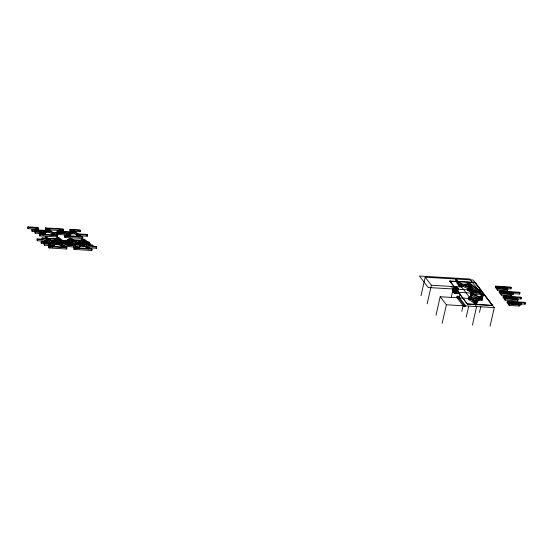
<?xml version="1.0" encoding="UTF-8"?>
<svg xmlns="http://www.w3.org/2000/svg" width="553" height="553" viewBox="0 0 553 553"><rect width="100%" height="100%" fill="white"/><g stroke="black" fill="none" stroke-linecap="round" stroke-linejoin="round"><path stroke-width="0.83" d="M456.619 290.422L455.354 290.29L454.995 292.102L456.377 292.634L456.294 291.797M454.995 292.102C456.909 291.777 456.46 294.092 456.55 290.705M455.513 290.297L455.022 292.06M455.72 290.954L455.465 292.343L455.05 291.908M470.257 287.885L459.246 282.369L458.409 282.604L458.133 283.841L470.617 290.097L471.453 289.855M470.617 290.097L470.886 288.86L458.409 282.604M503.23 296.069L502.954 297.3L503.396 297.873L503.672 296.643L503.23 296.069L520.912 297.148L521.355 297.721L521.078 298.959L514.345 298.544M27.933 226.861L27.65 228.099L28.092 228.672L38.026 229.26L38.309 228.023L37.867 227.449L27.933 226.861L28.369 227.435L38.309 228.023M28.092 228.672L28.369 227.435M35.351 229.806L31.991 229.606L31.715 230.843L32.15 231.417L37.189 231.714M32.15 231.417L32.433 230.179L31.991 229.606M35.039 231.341L34.756 232.578L35.198 233.152L45.139 233.732L45.415 232.502L44.973 231.928L35.039 231.341L35.482 231.914L45.415 232.502M35.198 233.152L35.482 231.914M42.968 239.249L37.175 238.91L36.892 240.147L37.334 240.721L47.275 241.302L47.551 240.071L47.109 239.497M37.334 240.721L37.618 239.484L37.175 238.91M39.657 234.119L39.381 235.35L39.816 235.924L57.443 236.967L57.726 235.73L57.284 235.156L39.657 234.119L40.099 234.693L57.726 235.73M39.816 235.924L40.099 234.693M48.132 229.654L47.848 230.891L43.314 234.88L40.943 234.527L41.226 233.297L43.597 233.643L48.132 229.654L46.874 229.239L43.639 232.087M42.063 234.458L42.339 233.228M44.593 241.848L41.24 241.654L40.957 242.891L41.399 243.465L44.752 243.659M42.076 237.949L41.8 239.179L42.242 239.753L42.519 238.523L42.076 237.949L45.436 238.143M43.314 234.88L43.597 233.643M41.399 243.465L41.675 242.228L41.24 241.654M45.491 227.898L45.208 229.129L45.65 229.702L63.277 230.746L63.56 229.509L63.118 228.935L45.491 227.898L45.934 228.472L63.56 229.509M45.65 229.702L45.934 228.472M46.597 230.47L46.874 229.239M58.217 237.997L53.682 241.986L52.431 241.564L46.542 236.961L45.429 237.03L45.146 238.267L51.035 242.871L53.406 243.223L57.941 239.235L58.217 237.997L56.966 237.576L52.431 241.564L52.148 242.802M50.911 243.776L44.281 243.389L44.005 244.626L44.44 245.2L54.381 245.781L54.664 244.55L54.222 243.97M44.44 245.2L44.724 243.963L44.281 243.389M48.623 247.398L48.899 246.161L66.526 247.198L66.968 247.779L66.692 249.009L49.065 247.972L48.623 247.398L50.302 247.495M49.742 242.456L49.466 243.693L49.901 244.267L50.185 243.03L49.742 242.456L67.369 243.493L67.812 244.067L67.528 245.304L67.093 244.73M49.065 247.972L49.341 246.742L48.899 246.161M52.597 232.371L52.321 233.608L52.756 234.182L70.383 235.219L70.666 233.988L70.224 233.414L52.597 232.371L53.04 232.951L70.666 233.988M52.756 234.182L53.04 232.951M50.192 246.576L50.468 245.338L52.839 245.691L52.563 246.928L50.192 246.576L48.229 245.041M51.035 242.871L51.311 241.633L45.429 237.03M57.111 234.479L55.812 235.619L53.441 235.267L53.724 234.03L56.095 234.382L60.63 230.394L60.346 231.624L58.404 233.338M51.305 246.507L51.588 245.269M54.56 235.198L54.837 233.96M53.406 243.223L53.682 241.986M55.812 235.619L56.095 234.382M56.952 232.329L57.229 231.092L60.588 231.285M56.8 242.712L57.083 241.474L58.196 241.405L60.816 243.451M70.715 238.73L66.18 242.719L64.922 242.304L59.04 237.7L57.927 237.769L57.643 239L63.526 243.603L65.897 243.956L70.431 239.967L70.715 238.73L69.457 238.308L64.922 242.304L64.646 243.534M57.097 242.94L57.374 241.702L56.123 241.281L54.18 242.995M62.005 246.23L62.282 244.993L61.846 244.419L61.563 245.656L62.005 246.23L79.632 247.267L79.909 246.03L79.473 245.456M64.77 235.592L64.494 236.829L64.936 237.403L82.563 238.44L82.839 237.209L82.397 236.629L64.77 235.592L65.213 236.172L82.839 237.209M66.353 246.527L65.06 247.661L62.689 247.315L62.966 246.078L61.003 244.544M63.526 243.603L63.809 242.373L57.927 237.769M64.936 237.403L65.213 236.172M66.063 236.007L66.339 234.769L68.71 235.122L73.245 231.133L72.968 232.371L68.434 236.359L66.063 236.007L64.756 234.984M63.802 247.246L64.079 246.009L65.337 246.431L65.06 247.661M67.176 235.937L67.459 234.7M65.897 243.956L66.18 242.719M67.037 240.666L67.314 239.428L70.673 239.629M68.434 236.359L68.71 235.122M70.024 229.336L69.74 230.573L70.183 231.147L80.123 231.735L80.399 230.497L79.964 229.924L70.024 229.336L70.466 229.917L80.399 230.497M70.183 231.147L70.466 229.917M70.224 233.414L69.948 234.645L70.383 235.219M83.337 239.477L78.803 243.465L77.544 243.044L71.662 238.44L70.542 238.509L70.266 239.746L76.148 244.35L78.519 244.703L83.054 240.707L83.337 239.477L82.079 239.055L77.544 243.044L77.261 244.281M78.678 236.753L78.961 235.516L80.074 235.447L79.798 236.684L78.678 236.753L72.796 232.149L73.079 230.912L76.998 233.981M67.487 242.497L72.519 242.788L72.802 241.557L72.36 240.984M74.019 247.64L73.736 248.878L74.178 249.451L91.805 250.488L92.081 249.251L91.646 248.677L74.019 247.64L74.461 248.214L92.081 249.251M74.862 243.935L74.579 245.173L75.021 245.746L75.298 244.509L74.862 243.935L92.489 244.972L92.925 245.546L92.648 246.783L92.206 246.209M77.13 233.815L76.853 235.053L77.296 235.626L87.229 236.214L87.512 234.977L87.07 234.403L77.13 233.815L77.572 234.389L87.512 234.977M77.296 235.626L77.572 234.389M74.178 249.451L74.461 248.214M75.305 248.055L75.588 246.818L77.959 247.17L77.676 248.408L75.305 248.055L73.342 246.52M76.148 244.35L76.432 243.113L70.542 238.509M76.418 247.986L76.701 246.749M78.519 244.703L78.803 243.465M82.397 236.629L82.121 237.866L82.563 238.44M82.038 244.198L82.321 242.961L84.284 244.495M82.881 240.486L83.164 239.255L84.277 239.186L90.16 243.783L89.883 245.02L88.763 245.09L82.881 240.486L83.994 240.417M93.001 246.258L96.312 246.451L96.754 247.025L96.471 248.262L86.538 247.675L86.821 246.438L86.379 245.864M87.927 248.795L88.204 247.564L89.316 247.495L89.04 248.726L87.927 248.795L84.001 245.732M88.763 245.09L89.047 243.852L83.164 239.255M86.724 241.827L89.206 241.972L89.648 242.546L89.365 243.783L88.922 243.209M420.992 295.737L425.209 277.205L473.112 280.025L494.271 307.606L490.062 326.139M427.165 303.784L431.381 285.251L425.209 277.205M435.985 315.272L440.195 296.74L457.843 297.777M449.776 281.145L475.055 282.334L492.626 305.615L467.409 304.129L449.776 281.145L474.986 282.631L492.626 305.615M442.158 323.318L446.368 304.786L440.195 296.74M452.485 291.113L454.303 292.979L459.177 293.263M459.025 293.284L457.435 291.023L452.513 291.03M451.248 297.521L453.736 286.565M452.61 292.108L453.391 288.68M459.094 282.707L457.241 280.094L455.969 280.005L455.686 281.235L458.935 285.818L461.05 286.475L463.532 286.171M455.015 287.926L455.292 286.689L457.061 288.991L456.702 290.712M455.319 287.249L455.534 288.5L455.707 287.76L454.877 287.242L454.732 287.885L455.133 287.913M454.144 292.89L454.483 293.014M455.202 288.272L455.216 287.913M455.306 287.816L455.319 287.463M455.243 288.466L455.72 287.843M455.603 289.931C459.467 289.807 455.354 290.304 455.25 289.108M455.23 289.703L456.018 289.06M458.319 289.067L458.036 290.297L455.651 290.152L455.465 289.599L455.769 290.954M455.686 289.039L456.19 288.389L456.419 289.648L456.031 289.143L428.25 287.532L419.437 276.037L469.863 279.002L478.158 289.82M455.644 289.758L455.174 291.652L456.605 292.198L456.232 291.714M455.278 292.44L455.354 290.29M456.197 288.403L456.184 289.786M455.983 289.772L456.253 288.68M455.548 292.108C457.379 292.419 453.84 292.565 455.859 290.747L455.485 290.263M456.75 288.085L456.909 287.332M456.453 289.634L456.598 288.991L456.197 288.963M456.889 288.009L457.034 287.373M456.965 288.016L457.11 287.373M457.082 288.313L457.283 287.387M456.612 292.496L456.916 290.809L456.55 290.325M457.504 288.597L457.303 287.643L457.137 288.59L457.642 287.885L458.43 289.779M457.614 289.15L457.801 288.493L458.064 289.012M457.255 290.989L457.525 291.403M457.628 289.24L458.119 288.5M457.635 289.848L457.746 289.364M458.029 289.178L458.015 289.744L458.458 289.751L458.603 289.108L458.202 289.088M458.015 289.744L458.195 289.012M458.935 285.818L459.211 284.581L455.969 280.005M458.216 289.737L458.437 289.101M457.082 296.173L456.806 297.41L463.856 306.604L465.121 306.68L465.398 305.443L458.347 296.249L457.082 296.173L464.14 305.367L465.398 305.443M460.207 285.908L460.483 284.671L467.935 283.765M461.05 286.475L461.333 285.237L459.211 284.581M459.142 297.984L460.103 293.767M467.859 282.576L467.575 283.813L479.458 293.014L479.734 291.777L467.859 282.576L468.965 282.507L480.184 291.196M461.831 311.311L463.172 305.415M463.856 306.604L464.14 305.367M472.276 291.908L469.013 291.12L469.172 290.636L467.845 290.325L469.366 285.037M469.656 286.413L469.373 287.65L472.456 292.219L473.734 292.316L474.011 291.078L470.935 286.516L469.656 286.413L472.732 290.982L472.456 292.219M469.013 291.12L469.456 289.406L471.087 289.8M469.373 297.943L468.46 298.136L468.177 299.373L475.933 303.735L476.852 303.535L477.128 302.297L469.027 297.376L481.933 298.544L482.638 298.24L482.361 299.477L481.649 299.781L481.995 300.348L478.552 300.037M467.409 304.129L457.103 290.311M468.75 298.606L469.027 297.376M469.255 299.09L472.144 291.134L469.255 299.09L470.575 299.422L473.465 291.466L470.575 299.422M480.571 293.021L471.315 293.29L470.61 293.595L470.327 294.832L471.032 294.528L470.368 293.954L470.644 292.717L479.9 292.447L473.375 290.871M466.241 317.056L468.73 306.106M481.815 295.392L475.193 300.88L474.916 302.118L477.128 302.297M482.403 296.367L476.444 301.309L475.933 303.735M479.368 289.641L479.085 290.878L481.663 296.456L482.976 296.615L483.26 295.378L480.675 289.793L479.368 289.641L481.946 295.219L481.663 296.456M472.414 325.102L476.624 306.562L473.022 301.876M481.995 300.348L481.933 298.544L470.61 293.595M479.479 312.348L480.82 306.452M496.47 287.249L496.193 288.486L496.635 289.06L496.912 287.823L496.47 287.249L506.555 287.843L506.997 288.417L506.721 289.654L506.278 289.081M497.354 288.403L497.071 289.634L497.513 290.207L507.599 290.802L507.882 289.565L507.44 288.991L497.354 288.403L497.797 288.977L507.882 289.565M497.513 290.207L497.797 288.977M499.38 291.037L499.096 292.274L499.539 292.848L499.815 291.611L499.38 291.037L519.55 292.226L519.986 292.8L519.709 294.03L512.984 293.636M500.258 292.184L499.981 293.422L500.417 293.996L500.7 292.758L500.258 292.184L512.866 292.924L513.308 293.505L513.025 294.735L511.345 294.638M501.142 293.332L500.859 294.569L501.301 295.143L511.387 295.737L511.67 294.5L511.228 293.926L501.142 293.332L501.585 293.906L511.67 294.5M501.301 295.143L501.585 293.906M504.122 297.217L503.838 298.454L504.281 299.028L504.557 297.791L504.122 297.217L514.207 297.811L514.643 298.385L514.366 299.622L513.924 299.042M505 298.364L504.723 299.602L505.159 300.175L517.767 300.915L518.05 299.678L517.608 299.104L505 298.364L505.442 298.938L518.05 299.678M505.159 300.175L505.442 298.938M507.26 301.309L506.977 302.546L507.419 303.12L507.702 301.883L507.26 301.309L524.908 302.346L525.35 302.92L525.067 304.157L520.864 303.908M508.145 302.456L507.861 303.694L508.304 304.268L508.58 303.03L508.145 302.456L520.746 303.203L521.189 303.777L520.905 305.007L519.226 304.91M509.023 303.604L508.746 304.841L509.182 305.415L519.267 306.009L519.55 304.772L519.108 304.198L509.023 303.604L509.465 304.185L519.55 304.772M509.182 305.415L509.465 304.185M517.608 299.104L517.325 300.341L517.767 300.915M495.606 286.101L495.308 287.339L495.751 287.913L496.048 286.675L495.606 286.101L510.785 287.069L511.228 287.643L510.937 288.873L506.714 288.611M467.845 290.325L468.343 288.701M468.833 287.083L469.331 285.466L465.191 285.97M470.195 286.972L470.693 285.355M455.631 289.032L454.739 287.961L455.14 287.982M56.136 232.82L59.371 229.972M56.081 242.843L57.374 241.702M52.563 246.928L55.798 244.08M68.752 233.566L71.994 230.712M66.671 243.728L68.613 242.02M67.279 244.716L69.872 242.442L69.595 243.673L67.646 245.387M79.293 244.474L81.236 242.76M80.551 244.889L82.494 243.182L82.21 244.419L77.676 248.408M482.79 297.051L476.161 302.546L468.46 298.136M455.154 291.984L456.225 292.108L455.416 292.309M461.333 285.237L468.785 284.332M72.796 232.149L73.908 232.08M51.311 241.633L52.431 241.564M63.809 242.373L64.922 242.304M76.432 243.113L77.544 243.044M89.047 243.852L90.16 243.783M62.966 246.078L64.079 246.009M470.368 293.954L472.891 293.878M472.718 294.479L480.287 294.258M37.867 229.951L48.782 230.594M62.268 231.389L74.019 232.08M32.433 230.179L36.629 230.428M38.309 230.525L45.021 230.919M46.701 231.023L49.224 231.168M59.351 231.762L61.867 231.914M63.547 232.011L74.461 232.654M39.705 231.859L41.385 231.956M45.581 232.205L49.777 232.454L49.341 231.88M59.067 233L60.747 233.096M64.943 233.345L69.139 233.594M70.819 233.691L75.014 233.94L74.579 233.366M47.952 238.295L58.024 238.882M73.19 239.774L84.104 240.417M42.519 238.523L46.715 238.765M48.394 238.868L59.309 239.511M71.952 240.251L67.756 240.009L67.314 239.428M73.632 240.355L84.547 240.99M62.289 240.389L67.328 240.686M37.618 239.484L48.118 240.099M49.791 240.202L53.994 240.444M61.051 240.866L55.176 240.52L54.733 239.94M62.731 240.963L66.927 241.212M68.316 241.288L73.355 241.585M75.028 241.689L79.231 241.931M80.904 242.034L86.337 242.352M87.989 242.449L89.648 242.546M62.448 242.2L54.892 241.751L54.457 241.177M64.127 242.297L65.807 242.394M79.432 243.196L87.713 243.686M47.116 242L49.632 242.145M53.828 242.394L57.187 242.594M69.83 243.334L66.478 243.14L66.913 243.714M71.51 243.438L75.706 243.679M79.065 243.88L82.425 244.073M41.675 242.228L45.871 242.477M47.551 242.573L50.074 242.719M68.593 243.811L75.312 244.205M81.187 244.55L83.703 244.703M50.185 243.03L67.812 244.067M75.298 244.509L92.925 245.546M66.878 244.716L75.27 245.214M54.83 244.253L58.183 244.454M68.316 245.048L70.832 245.193M80.904 245.788L84.263 245.988M44.724 243.963L96.754 247.025M49.341 246.742L66.968 247.779M496.912 287.823L506.997 288.417M431.381 285.251L461.631 287.028M455.216 288.493L455.575 288.486M456.598 288.915L454.905 287.214M457.061 288.991L458.596 289.039L456.882 287.36L457.248 287.574M499.815 291.611L519.986 292.8M458.167 289.288L468.426 289.896M476.112 290.346L472.697 290.145L478.428 291.569M455.34 289.226L456.094 289.267M455.14 289.592L457.061 289.648M455.409 289.834L457.213 289.924M500.7 292.758L513.308 293.505M455.783 290.65L456.84 290.712L456.737 289.924M455.672 290.705L457.048 290.781M458.354 292.323L471.087 293.069M482.009 293.712L483.688 293.816M504.557 297.791L514.643 298.385M459.529 297.88L468.771 298.42M507.702 301.883L525.35 302.92M508.58 303.03L521.189 303.777M467.479 303.832L492.688 305.318M446.368 304.786L494.271 307.606M503.672 296.643L521.355 297.721M496.048 286.675L511.228 287.643M472.732 290.982L474.011 291.078M470.237 298.019L482.278 299.111M470.817 299.332L476.838 299.878M481.946 295.219L483.26 295.378M468.128 289.088L471.744 290.477M473.914 292.302L476.361 292.896M469.532 297.86L470.852 298.185M475.193 300.88L476.444 301.309M472.068 293.622L482.638 298.24M470.327 294.832L478.628 298.461M479.244 291.915L480.564 292.938M74.192 230.843L78.768 234.424M83.434 242.891L86.054 244.938M61.57 230.103L66.146 233.684M65.033 233.746L60.457 230.172L60.18 231.403L62.136 232.937M70.819 242.145L74.738 245.214M73.625 245.283L69.699 242.214L69.422 243.451L72.035 245.497M48.954 229.357L52.874 232.426M47.841 229.426L53.067 233.518M47.558 230.663L53.441 235.267M57.083 241.474L59.047 243.009M59.42 244.758L62.689 247.315M36.457 228.624L41.033 232.205M39.263 231.762L35.344 228.693L35.06 229.924L37.68 231.97M38.986 232.993L40.943 234.527M45.705 240.673L49.625 243.742M49.162 244.315L44.586 240.742L44.309 241.972L46.265 243.507M470.644 292.717L471.315 293.29M519.267 293.456L519.709 294.03M520.643 298.385L521.078 298.959M524.631 303.583L525.067 304.157M510.495 288.3L510.937 288.873M512.583 294.161L513.025 294.735M520.47 304.433L520.905 305.007M507.156 290.228L507.599 290.802M510.944 295.164L511.387 295.737M518.832 305.436L519.267 306.009M455.458 278.982L456.488 280.323M460.497 285.548L470.071 298.026M456.557 286.765L458.43 289.025M456.972 288.092L457.829 289.205M449.838 280.848L455.548 288.286M455.554 289.025L456.425 290.028M451.158 286.24L454.919 291.148M86.786 235.64L87.229 236.214M96.035 247.689L96.471 248.262M79.68 231.161L80.123 231.735M91.363 249.915L91.805 250.488M84.664 241.702L85.107 242.276M86.095 247.101L86.538 247.675M79.266 241.385L79.708 241.958M79.19 246.693L79.632 247.267M62.835 230.166L63.277 230.746M72.084 242.214L72.519 242.788M57.229 231.092L57.671 231.666M57 236.387L57.443 236.967M66.249 248.435L66.692 249.009M59.427 240.216L59.862 240.79M44.696 233.159L45.139 233.732M53.938 245.207L54.381 245.781M37.59 228.679L38.026 229.26M46.832 240.728L47.275 241.302M457.442 291.3L452.402 291.002L454.165 293.297L459.204 293.595L457.442 291.3"/></g></svg>
